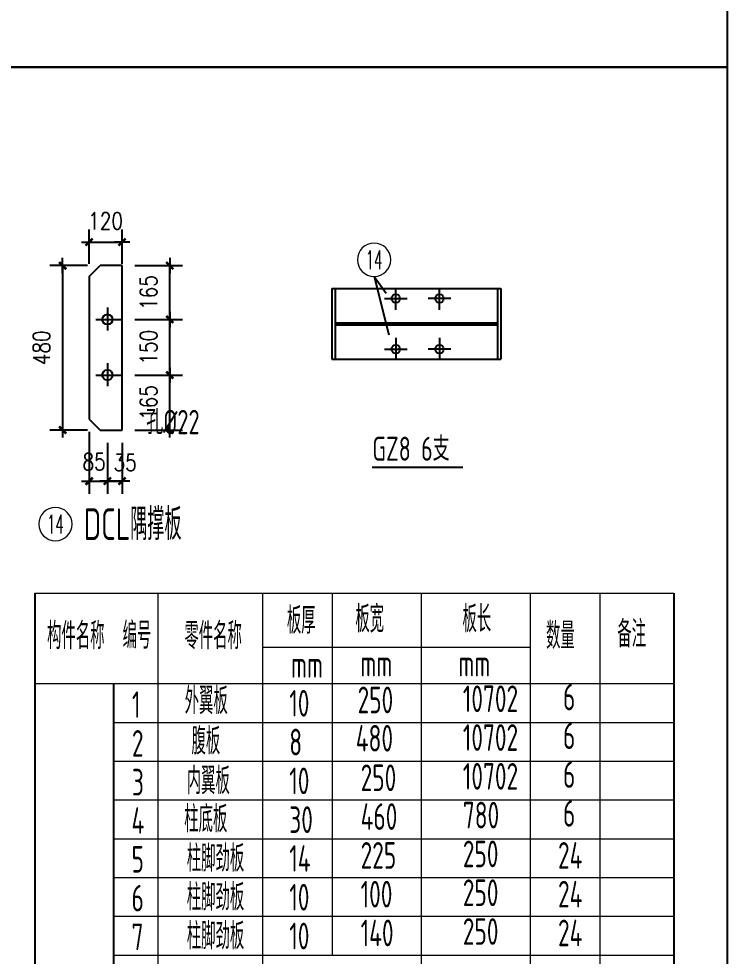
# Model space of a CAD drawing. Header units: millimetres. Extents: x 2451220 to 4527627, y -5186613 to -1639140.
# Drawn here: x 2494944 to 2499972, y -1795313 to -1788656 of the extents above; entities that cross this region are included whole.
import ezdxf
from ezdxf.enums import TextEntityAlignment as Align

# ---------------------------------------------------------------- set-up
doc = ezdxf.new("R2010")
doc.units = ezdxf.units.MM
doc.header["$LTSCALE"] = 1000
doc.header["$PDMODE"] = 34
doc.layers.add('钢架', color=7, linetype='Continuous', lineweight=25)
doc.styles.add('COMPLEX', font='COMPLEX')
doc.styles.add('DIM_FONT', font='simplex.shx', dxfattribs={"width": 0.8, "bigfont": 'hztxt.shx'})
doc.styles.add('hz', font='gbenor.shx', dxfattribs={"width": 0.75, "height": 100, "bigfont": 'gbcbig.shx'})
doc.styles.add('TSSD_Label', font='Tssdeng.shx', dxfattribs={"width": 0.7, "bigfont": 'hztxt.shx'})
doc.dimstyles.new('WGH(2)', dxfattribs={"dimscale": 1.2, "dimtxt": 100, "dimasz": 0.5, "dimexe": 75, "dimexo": 75, "dimgap": 75, "dimtad": 1, "dimdec": 0, "dimlfac": 0.5, "dimzin": 0, "dimdsep": 46, "dimtxsty": 'DIM_FONT', "dimblk1": '_DIMX', "dimblk2": '_DIMX', "dimsah": 1, "dimcen": 0.09, "dimclrd": 3, "dimclre": 3, "dimclrt": 7, "dimadec": 0, "dimazin": 0, "dimtfac": 1, "dimtdec": 0, "dimtix": 1, "dimtmove": 2, "dimatfit": 3, "dimldrblk": '_DIMX', "dimfxl": 1, "dimtolj": 1, "dimtzin": 0, "dimarcsym": 0})

# ---------------------------------------------------------------- blocks, each defined once
blk = doc.blocks.new('轴线标号')
at = {"lineweight": 13}
blk.add_circle((0, 0), 0.5, dxfattribs=at)
at = {"layer": '钢架', "lineweight": 13, "style": 'COMPLEX', "width": 1.041667}
blk.add_attdef('A', text='', height=0.56, dxfattribs=at).set_placement((-0.25, -0.28), (0.25, -0.28), align=Align.FIT)
blk = doc.blocks.new('_DIMX')
blk.add_line((-150, 0), (150, 0))
at = {"const_width": 50}
blk.add_lwpolyline([(-70, -70), (70, 70)], dxfattribs=at)
blk = doc.blocks.new('*D507')
at = {"color": 3, "lineweight": -2}
for p, q in [((2495431.1, -1790409.1), (2495165.5, -1790409.1)), ((2495255.5, -1790409.4), (2495255.5, -1791576.2)), ((2495431.1, -1791576.5), (2495165.5, -1791576.5))]:
    blk.add_line(p, q, dxfattribs=at)
at = {"layer": 'Defpoints', "color": 0}
for p in [(2495521.1, -1790409.1), (2495255.5, -1791576.5), (2495521.1, -1791576.5)]:
    blk.add_point(p, dxfattribs=at)
at = {"color": 3, "lineweight": -2, "xscale": 0.36, "yscale": 0.36, "zscale": 0.36}
for p, rotation in [((2495255.5, -1790409.1), 90), ((2495255.5, -1791576.5), 270)]:
    blk.add_blockref('_DIMX', p, dxfattribs=dict(at, rotation=rotation))
at = {"color": 7, "insert": (2495105.5, -1790992.8), "char_height": 120, "attachment_point": 5, "rotation": 90, "style": 'DIM_FONT'}
blk.add_mtext('\\A1;480', dxfattribs=at)
blk = doc.blocks.new('*D2331')
at = {"color": 3, "lineweight": -2}
for p, q in [((2495443.1, -1790397.1), (2495443.1, -1790152.1)), ((2495677.1, -1790397.1), (2495677.1, -1790152.1)), ((2495442.8, -1790242.1), (2495442.4, -1790242.1)), ((2495443.1, -1790242.1), (2495677.1, -1790242.1)), ((2495677.5, -1790242.1), (2495677.8, -1790242.1))]:
    blk.add_line(p, q, dxfattribs=at)
at = {"layer": 'Defpoints', "color": 0}
for p in [(2495677.1, -1790242.1), (2495443.1, -1790487.1), (2495677.1, -1790487.1)]:
    blk.add_point(p, dxfattribs=at)
at = {"color": 3, "lineweight": -2, "xscale": 0.36, "yscale": 0.36, "zscale": 0.36}
blk.add_blockref('_DIMX', (2495443.1, -1790242.1), dxfattribs=at)
at = {"color": 3, "lineweight": -2, "xscale": 0.36, "yscale": 0.36, "zscale": 0.36, "rotation": 180}
blk.add_blockref('_DIMX', (2495677.1, -1790242.1), dxfattribs=at)
at = {"color": 7, "insert": (2495560.1, -1790092.1), "char_height": 120, "attachment_point": 5, "style": 'DIM_FONT'}
blk.add_mtext('\\A1;120', dxfattribs=at)
blk = doc.blocks.new('*D2332')
at = {"color": 3, "lineweight": -2}
for p, q in [((2495443.1, -1791588.5), (2495443.1, -1792029.4)), ((2495573.1, -1791666.5), (2495573.1, -1792029.4)), ((2495442.8, -1791939.4), (2495442.4, -1791939.4)), ((2495443.1, -1791939.4), (2495573.1, -1791939.4)), ((2495573.5, -1791939.4), (2495573.8, -1791939.4))]:
    blk.add_line(p, q, dxfattribs=at)
at = {"layer": 'Defpoints', "color": 0}
for p in [(2495443.1, -1791498.5), (2495573.1, -1791576.5), (2495573.1, -1791939.4)]:
    blk.add_point(p, dxfattribs=at)
at = {"color": 3, "lineweight": -2, "xscale": 0.36, "yscale": 0.36, "zscale": 0.36}
blk.add_blockref('_DIMX', (2495443.1, -1791939.4), dxfattribs=at)
at = {"color": 3, "lineweight": -2, "xscale": 0.36, "yscale": 0.36, "zscale": 0.36, "rotation": 180}
blk.add_blockref('_DIMX', (2495573.1, -1791939.4), dxfattribs=at)
at = {"color": 7, "insert": (2495478.5, -1791801.7), "char_height": 120, "attachment_point": 5, "style": 'DIM_FONT'}
blk.add_mtext('\\A1;85', dxfattribs=at)
blk = doc.blocks.new('*D508')
at = {"color": 3, "lineweight": -2}
for p, q in [((2495573.1, -1791666.5), (2495573.1, -1792029.4)), ((2495677.1, -1791666.5), (2495677.1, -1792029.4)), ((2495572.8, -1791939.4), (2495572.4, -1791939.4)), ((2495573.1, -1791939.4), (2495677.1, -1791939.4)), ((2495677.5, -1791939.4), (2495677.8, -1791939.4))]:
    blk.add_line(p, q, dxfattribs=at)
at = {"layer": 'Defpoints', "color": 0}
for p in [(2495573.1, -1791576.5), (2495677.1, -1791576.5), (2495677.1, -1791939.4)]:
    blk.add_point(p, dxfattribs=at)
at = {"color": 3, "lineweight": -2, "xscale": 0.36, "yscale": 0.36, "zscale": 0.36}
blk.add_blockref('_DIMX', (2495573.1, -1791939.4), dxfattribs=at)
at = {"color": 3, "lineweight": -2, "xscale": 0.36, "yscale": 0.36, "zscale": 0.36, "rotation": 180}
blk.add_blockref('_DIMX', (2495677.1, -1791939.4), dxfattribs=at)
at = {"color": 7, "insert": (2495698.8, -1791807.2), "char_height": 120, "attachment_point": 5, "style": 'DIM_FONT'}
blk.add_mtext('\\A1;35', dxfattribs=at)
blk = doc.blocks.new('*D2333')
at = {"color": 3, "lineweight": -2}
for p, q in [((2495767.1, -1791186.1), (2496105.5, -1791186.1)), ((2496015.5, -1791185.8), (2496015.5, -1791185.4)), ((2496015.5, -1791576.5), (2496015.5, -1791186.1)), ((2495767.1, -1791576.5), (2496105.5, -1791576.5)), ((2496015.5, -1791576.9), (2496015.5, -1791577.3))]:
    blk.add_line(p, q, dxfattribs=at)
at = {"layer": 'Defpoints', "color": 0}
for p in [(2495677.1, -1791186.1), (2496015.5, -1791186.1), (2495677.1, -1791576.5)]:
    blk.add_point(p, dxfattribs=at)
at = {"color": 3, "lineweight": -2, "xscale": 0.36, "yscale": 0.36, "zscale": 0.36}
for p, rotation in [((2496015.5, -1791186.1), 270), ((2496015.5, -1791576.5), 90)]:
    blk.add_blockref('_DIMX', p, dxfattribs=dict(at, rotation=rotation))
at = {"color": 7, "insert": (2495865.5, -1791381.3), "char_height": 120, "attachment_point": 5, "rotation": 90, "style": 'DIM_FONT'}
blk.add_mtext('\\A1;165', dxfattribs=at)
blk = doc.blocks.new('*D2334')
at = {"color": 3, "lineweight": -2}
for p, q in [((2495767.1, -1790409.1), (2496105.5, -1790409.1)), ((2496015.5, -1790408.7), (2496015.5, -1790408.3)), ((2496015.5, -1790791.4), (2496015.5, -1790409.1)), ((2495767.1, -1790791.4), (2496105.5, -1790791.4)), ((2496015.5, -1790791.7), (2496015.5, -1790792.1))]:
    blk.add_line(p, q, dxfattribs=at)
at = {"layer": 'Defpoints', "color": 0}
for p in [(2495677.1, -1790409.1), (2496015.5, -1790409.1), (2495677.1, -1790791.4)]:
    blk.add_point(p, dxfattribs=at)
at = {"color": 3, "lineweight": -2, "xscale": 0.36, "yscale": 0.36, "zscale": 0.36}
for p, rotation in [((2496015.5, -1790409.1), 270), ((2496015.5, -1790791.4), 90)]:
    blk.add_blockref('_DIMX', p, dxfattribs=dict(at, rotation=rotation))
at = {"color": 7, "insert": (2495865.5, -1790600.2), "char_height": 120, "attachment_point": 5, "rotation": 90, "style": 'DIM_FONT'}
blk.add_mtext('\\A1;165', dxfattribs=at)
blk = doc.blocks.new('*D509')
at = {"color": 3, "lineweight": -2}
for p, q in [((2495767.1, -1790791.4), (2496105.5, -1790791.4)), ((2496015.5, -1790791), (2496015.5, -1790790.7)), ((2496015.5, -1791186.1), (2496015.5, -1790791.4)), ((2495767.1, -1791186.1), (2496105.5, -1791186.1)), ((2496015.5, -1791186.5), (2496015.5, -1791186.9))]:
    blk.add_line(p, q, dxfattribs=at)
at = {"layer": 'Defpoints', "color": 0}
for p in [(2495677.1, -1790791.4), (2496015.5, -1790791.4), (2495677.1, -1791186.1)]:
    blk.add_point(p, dxfattribs=at)
at = {"color": 3, "lineweight": -2, "xscale": 0.36, "yscale": 0.36, "zscale": 0.36}
for p, rotation in [((2496015.5, -1790791.4), 270), ((2496015.5, -1791186.1), 90)]:
    blk.add_blockref('_DIMX', p, dxfattribs=dict(at, rotation=rotation))
at = {"color": 7, "insert": (2495865.5, -1790988.8), "char_height": 120, "attachment_point": 5, "rotation": 90, "style": 'DIM_FONT'}
blk.add_mtext('\\A1;150', dxfattribs=at)

msp = doc.modelspace()

# ---------------------------------------------------------------- linework, layer by layer
at = {"color": 0}
for p, q in [((2495443.1, -1790487.1), (2495521.1, -1790409.1)), ((2495677.1, -1790409.1), (2495521.1, -1790409.1)), ((2495677.1, -1791576.5), (2495677.1, -1790409.1)), ((2495443.1, -1790487.1), (2495443.1, -1791498.5)), ((2495573.1, -1790707.5), (2495573.1, -1790869.9)), ((2495492.1, -1790791.4), (2495677.1, -1790791.4)), ((2495573.1, -1791102.3), (2495573.1, -1791264.7)), ((2495492.1, -1791186.1), (2495677.1, -1791186.1)), ((2495443.1, -1791498.5), (2495521.1, -1791576.5)), ((2495521.1, -1791576.5), (2495677.1, -1791576.5))]:
    msp.add_line(p, q, dxfattribs=at)
for p, q in [((2497465.4, -1790485.5), (2497550.3, -1790605.5)), ((2497465.4, -1790485.5), (2497569.6, -1790900.6)), ((2497165.8, -1790572.8), (2497165.8, -1791072.8)), ((2497165.8, -1790572.8), (2498365.8, -1790572.8)), ((2497189.8, -1790572.8), (2497189.8, -1791072.8)), ((2497619.3, -1790722.8), (2497619.3, -1790572.8)), ((2497929.2, -1790722.8), (2497929.2, -1790572.8)), ((2498341.8, -1790572.8), (2498341.8, -1791072.8)), ((2498365.8, -1790572.8), (2498365.8, -1791072.8)), ((2497539.3, -1790642.8), (2497699.3, -1790642.8)), ((2498009.2, -1790642.8), (2497849.2, -1790642.8)), ((2497189.8, -1790814.8), (2498341.8, -1790814.8)), ((2497189.8, -1790822.8), (2498341.8, -1790822.8)), ((2497189.8, -1790830.8), (2498341.8, -1790830.8)), ((2497619.3, -1790922.8), (2497619.3, -1791072.8)), ((2497929.2, -1790922.8), (2497929.2, -1791072.8)), ((2497539.3, -1791002.8), (2497699.3, -1791002.8)), ((2498009.2, -1791002.8), (2497849.2, -1791002.8)), ((2497165.8, -1791072.8), (2498365.8, -1791072.8)), ((2497452, -1791840.7), (2498094.9, -1791840.7)), ((2499592, -1792735.9), (2499592, -1800783.7))]:
    msp.add_line(p, q)
at = {"color": 1}
for p, q in [((2495058.8, -1792735.9), (2495058.8, -1800783.7)), ((2495617.8, -1800783.7), (2495617.8, -1793376.6))]:
    msp.add_line(p, q, dxfattribs=at)
for points in [[(2499972, -1788999.2), (2483552.7, -1788999.2), (2483552.7, -1776042.3), (2499972, -1776042.3)], [(2499972, -1801956.2), (2483552.7, -1801956.2), (2483552.7, -1788999.2), (2499972, -1788999.2)]]:
    msp.add_lwpolyline(points, close=True)
for centre in [(2497619.3, -1790642.8), (2497929.2, -1790642.8), (2497619.3, -1791002.8), (2497929.2, -1791002.8)]:
    msp.add_circle(centre, 30)
at = {"color": 0}
for centre in [(2495573.1, -1790791.4), (2495573.1, -1791186.1)]:
    msp.add_circle(centre, 36.4, dxfattribs=at)
at = {"layer": '钢架', "lineweight": 13}
for p, q in [((2495058.8, -1792735.9), (2499592, -1792735.9)), ((2495929.8, -1792735.9), (2495929.8, -1800183.9)), ((2496673.4, -1792735.9), (2496673.4, -1798389.8)), ((2497169.3, -1792735.9), (2497169.3, -1795304.9)), ((2497798.8, -1792735.9), (2497798.8, -1798667.9)), ((2498572.8, -1792735.9), (2498572.8, -1800183.9)), ((2499068, -1792735.9), (2499068, -1800183.9)), ((2496673.4, -1793119.1), (2498572.8, -1793119.1)), ((2495058.8, -1793376.6), (2499592, -1793376.6)), ((2495617.8, -1793652.1), (2499592, -1793652.1)), ((2495617.8, -1793927.5), (2499592, -1793927.5)), ((2495617.8, -1794202.9), (2499592, -1794202.9)), ((2495617.8, -1794202.9), (2499592, -1794202.9)), ((2495617.8, -1794478.3), (2499592, -1794478.3)), ((2495617.8, -1794753.8), (2499592, -1794753.8)), ((2495617.8, -1795029.2), (2499592, -1795029.2)), ((2495617.8, -1795304.6), (2499592, -1795304.6))]:
    msp.add_line(p, q, dxfattribs=at)

# ---------------------------------------------------------------- block references
ref = msp.add_blockref('轴线标号', (2497465.4, -1790367.4), dxfattribs=dict(xscale=-236.1316046467982, yscale=236.1316046467982, zscale=236.1316046469508))
ref.add_attrib('A', '14', dxfattribs={"layer": '钢架', "lineweight": 13, "height": 132.23, "style": 'COMPLEX', "width": 0.604839}).set_placement((2497406.4, -1790433.5), (2497524.5, -1790433.5), align=Align.FIT)
ref = msp.add_blockref('轴线标号', (2495204, -1792244.6), dxfattribs=dict(xscale=-236.1316046467982, yscale=236.1316046467982, zscale=236.1316046469508))
ref.add_attrib('A', '14', dxfattribs={"layer": '钢架', "lineweight": 13, "height": 132.23, "style": 'COMPLEX', "width": 0.604839}).set_placement((2495144.9, -1792310.7), (2495263, -1792310.7), align=Align.FIT)

# ---------------------------------------------------------------- texts
at = {"color": 0, "style": 'TSSD_Label', "width": 0.7}
msp.add_text('孔%%C22', height=173.11, dxfattribs=at).set_placement((2496227.4, -1791658.2), align=Align.BOTTOM_RIGHT)
msp.add_text('GZ8 6支', height=170.7, dxfattribs=at).set_placement((2497453.6, -1791795))
at = {"layer": '钢架', "lineweight": 13, "attachment_point": 1, "style": 'hz'}
for s, insert, char_height, width in [('  DCL隅撑板', (2495222.5, -1792132.4), 224.64, 920.627), ('板厚', (2496846.8, -1792834.1), 188.86, 774.007), ('板宽', (2497332.6, -1792823.4), 188.86, 774.007), ('板长', (2498092.9, -1792823.4), 188.86, 774.007), ('构件名称', (2495145, -1792943.7), 188.86, 774.007), ('编号', (2495681, -1792940.3), 188.86, 774.007), ('零件名称', (2496119.7, -1792943.7), 188.86, 774.007), ('数量', (2498686.1, -1792942.1), 188.86, 774.007), ('备注', (2499191.8, -1792930.1), 188.86, 774.007), ('mm', (2496875.9, -1793146.6), 188.86, 774.007), ('mm', (2497368.3, -1793137.7), 188.86, 774.007), ('mm', (2498064, -1793137.7), 188.86, 774.007), ('1', (2495747, -1793431.7), 188.9, 774.007), ('外翼板', (2496121.8, -1793404.7), 188.86, 774.007), ('\\pi400,t600;    10', (2496156.5, -1793422.4), 188.863, 1172.138), ('\\pi400,t600;    250', (2496641.3, -1793398.8), 188.863, 1172.138), ('\\pi400,t600;    10702', (2497388.2, -1793390.3), 188.863, 1172.138), ('\\pi400,t600;    6', (2498099.1, -1793377.5), 188.863, 1172.138), ('腹板', (2496170, -1793691.1), 188.86, 774.007), ('\\pi400,t600;    8', (2496156.5, -1793697.8), 188.863, 1172.138), ('\\pi400,t600;    480', (2496628.6, -1793670.8), 188.863, 1172.138), ('\\pi400,t600;    10702', (2497388.2, -1793665.7), 188.863, 1172.138), ('\\pi400,t600;    6', (2498099.1, -1793652.9), 188.863, 1172.138), ('2', (2495747, -1793707.1), 188.9, 774.007), ('内翼板', (2496136.3, -1793972.9), 188.86, 774.007), ('\\pi400,t600;    250', (2496662.9, -1793951.4), 188.863, 1172.138), ('\\pi400,t600;    10702', (2497388.2, -1793941.1), 188.863, 1172.138), ('\\pi400,t600;    6', (2498099.1, -1793928.3), 188.863, 1172.138), ('3', (2495747, -1793982.6), 188.9, 774.007), ('\\pi400,t600;    10', (2496156.5, -1793973.2), 188.863, 1172.138), ('柱底板', (2496118.3, -1794244.2), 188.86, 774.007), ('\\pi400,t600;    460', (2496662.9, -1794226.8), 188.863, 1172.138), ('\\pi400,t600;    780', (2497388.2, -1794216.5), 188.863, 1172.138), ('\\pi400,t600;    6', (2498099.1, -1794203.8), 188.863, 1172.138), ('4', (2495744.3, -1794254.6), 188.9, 774.007), ('\\pi400,t600;    30', (2496156.5, -1794248.7), 188.863, 1172.138), ('\\pi400,t600;    250', (2497388.2, -1794492), 188.863, 1172.138), ('\\pi400,t600;   24', (2498140.5, -1794502.2), 188.863, 1172.138), ('5', (2495744.3, -1794530), 188.9, 774.007), ('柱脚劲板', (2496136.3, -1794523.8), 188.86, 774.007), ('\\pi400,t600;    14', (2496156.5, -1794524.1), 188.863, 1172.138), ('\\pi400,t600;    225', (2496662.9, -1794502.3), 188.863, 1172.138), ('\\pi400,t600;    250', (2497388.2, -1794767.4), 188.863, 1172.138), ('6', (2495744.3, -1794805.5), 188.9, 774.007), ('柱脚劲板', (2496136.3, -1794799.2), 188.86, 774.007), ('\\pi400,t600;    10', (2496156.5, -1794799.5), 188.863, 1172.138), ('\\pi400,t600;    100', (2496662.9, -1794777.7), 188.863, 1172.138), ('\\pi400,t600;   24', (2498140.5, -1794777.6), 188.863, 1172.138), ('7', (2495744.3, -1795080.9), 188.9, 774.007), ('柱脚劲板', (2496136.3, -1795074.7), 188.86, 774.007), ('\\pi400,t600;    10', (2496156.5, -1795074.9), 188.863, 1172.138), ('\\pi400,t600;    140', (2496662.9, -1795053.1), 188.863, 1172.138), ('\\pi400,t600;    250', (2497388.2, -1795042.8), 188.863, 1172.138), ('\\pi400,t600;   24', (2498140.5, -1795053.1), 188.863, 1172.138)]:
    msp.add_mtext(s, dxfattribs=dict(at, insert=insert, char_height=char_height, width=width))

# ---------------------------------------------------------------- dimensions: what is measured, and where the dimension line sits
at = {"color": 0}
dim = msp.add_linear_dim(base=(2495677.1, -1790242.1), p1=(2495443.1, -1790487.1), p2=(2495677.1, -1790487.1), text='120', dimstyle='WGH(2)', override={"dimasz": 0.3}, dxfattribs=at)
dim.commit()
dim.dimension.update_dxf_attribs({"geometry": '*D2331', "text_midpoint": (2495560.1, -1790092.1)})
for base, p1, p2, text, override, picture, middle in [((2495255.5, -1791576.5), (2495521.1, -1790409.1), (2495521.1, -1791576.5), '480', {"dimtxt": 100, "dimasz": 0.3}, '*D507', (2495105.5, -1790992.8)), ((2496015.5, -1790409.1), (2495677.1, -1790791.4), (2495677.1, -1790409.1), '165', {"dimasz": 0.3}, '*D2334', (2495865.5, -1790600.2)), ((2496015.5, -1790791.4), (2495677.1, -1791186.1), (2495677.1, -1790791.4), '150', {"dimasz": 0.3}, '*D509', (2495865.5, -1790988.8)), ((2496015.5, -1791186.1), (2495677.1, -1791576.5), (2495677.1, -1791186.1), '165', {"dimasz": 0.3}, '*D2333', (2495865.5, -1791381.3))]:
    dim = msp.add_linear_dim(base=base, p1=p1, p2=p2, angle=90, text=text, dimstyle='WGH(2)', override=override, dxfattribs=at)
    dim.commit()
    dim.dimension.update_dxf_attribs({"geometry": picture, "text_midpoint": middle})
for base, p1, p2, text, picture, middle in [((2495573.1, -1791939.4), (2495443.1, -1791498.5), (2495573.1, -1791576.5), '85', '*D2332', (2495478.5, -1791801.7)), ((2495677.1, -1791939.4), (2495573.1, -1791576.5), (2495677.1, -1791576.5), '35', '*D508', (2495698.8, -1791807.2))]:
    dim = msp.add_linear_dim(base=base, p1=p1, p2=p2, text=text, dimstyle='WGH(2)', override={"dimasz": 0.3}, dxfattribs=at)
    dim.commit()
    dim.dimension.update_dxf_attribs({"geometry": picture, "text_midpoint": middle, "dimtype": 160})

doc.saveas('drawing.dxf')
